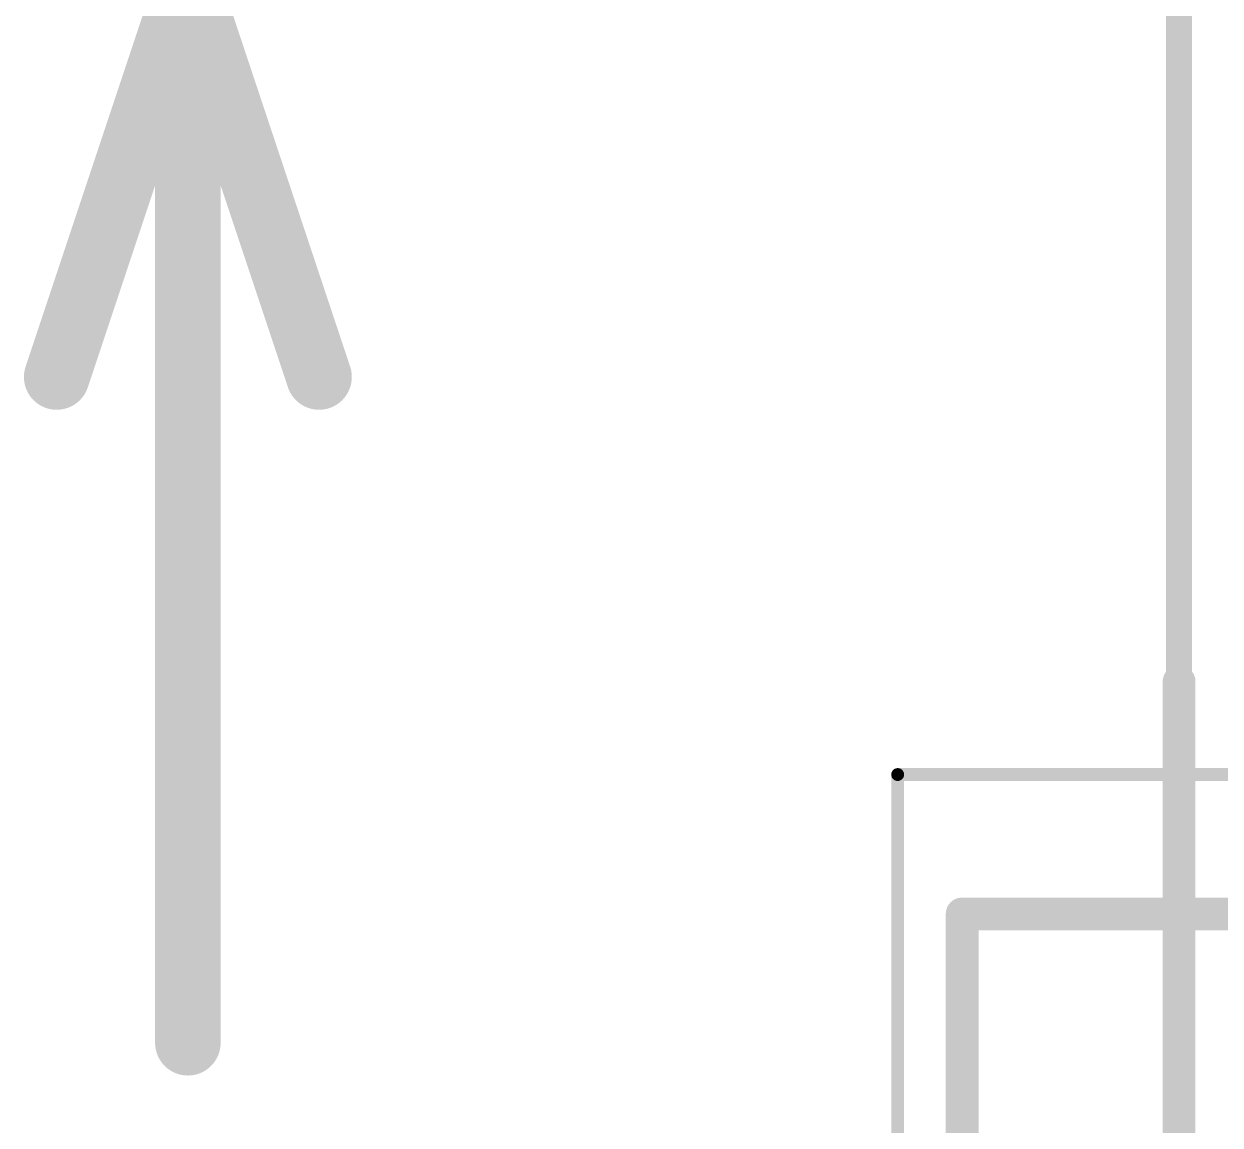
# Model space of a CAD drawing. Header units: inches. Extents: x 0.91 to 3.83, y 2.6 to 3.83.
# Drawn here: x 0.9081 to 1.0905, y 3.2394 to 3.4074 of the extents above; entities that cross this region are included whole.
import ezdxf

# ---------------------------------------------------------------- set-up
doc = ezdxf.new("R2010")
doc.units = ezdxf.units.IN
doc.header["$MEASUREMENT"] = 0
for name, color, linetype in [('Board', 56, 'Continuous'), ('Mechanical 13', 56, 'Continuous'), ('Mechanical 15', 56, 'Continuous')]:
    doc.layers.add(name, color=color, linetype=linetype)

# ---------------------------------------------------------------- blocks, each defined once
blk = doc.blocks.new('AMPHENOL_12401598E4_2A_360')
at = {"layer": 'Mechanical 13'}
for points in [[(-0.1811, -0.37756, 0.005, 0.005, 0), (-0.1811, 0.03386, 0.005, 0.005, 0)], [(0.21654, -0.34449, 0.005, 0.005, 0), (-0.21654, -0.34449, 0.005, 0.005, 0)], [(0.1811, -0.37756, 0.005, 0.005, 0), (-0.1811, -0.37756, 0.005, 0.005, 0)]]:
    blk.add_lwpolyline(points, format="xyseb", dxfattribs=at)
for points in [[(-0.21779, -0.34449, 0.0025, 0.0025, 1), (-0.21529, -0.34449, 0.0025, 0.0025, 1)], [(-0.18235, -0.37756, 0.0025, 0.0025, 1), (-0.17985, -0.37756, 0.0025, 0.0025, 1)], [(-0.18235, -0.37756, 0.0025, 0.0025, 1), (-0.17985, -0.37756, 0.0025, 0.0025, 1)]]:
    blk.add_lwpolyline(points, format="xyseb", close=True, dxfattribs=at)
at = {"layer": 'Mechanical 15'}
for points in [[(-0.20236, -0.3874, 0.00197, 0.00197, 0), (-0.20236, 0.04961, 0.00197, 0.00197, 0)], [(0.20236, -0.3874, 0.00197, 0.00197, 0), (-0.20236, -0.3874, 0.00197, 0.00197, 0)]]:
    blk.add_lwpolyline(points, format="xyseb", dxfattribs=at)
blk.add_lwpolyline([(-0.20285, -0.3874, 0.000984, 0.000984, 1), (-0.20187, -0.3874, 0.000984, 0.000984, 1)], format="xyseb", close=True, dxfattribs=at)
blk.add_lwpolyline([(-0.20285, -0.3874, 0.000984, 0.000984, 1), (-0.20187, -0.3874, 0.000984, 0.000984, 1)], format="xyseb", close=True, dxfattribs=at)

msp = doc.modelspace()

# ---------------------------------------------------------------- linework, layer by layer
at = {"layer": 'Board'}
for points in [[(0.91311, 3.35355, 0.01, 0.01, 0), (0.93311, 3.41355, 0.01, 0.01, 0)], [(0.93311, 3.41355, 0.01, 0.01, 0), (0.95311, 3.35355, 0.01, 0.01, 0)], [(0.93311, 3.252, 0.01, 0.01, 0), (0.93311, 3.41355, 0.01, 0.01, 0)], [(1.08425, 2.76055, 0.00394, 0.00394, 0), (1.08425, 3.41355, 0.00394, 0.00394, 0)]]:
    msp.add_lwpolyline(points, format="xyseb", dxfattribs=at)
for points in [[(0.91061, 3.35355, 0.005, 0.005, 1), (0.91561, 3.35355, 0.005, 0.005, 1)], [(0.95061, 3.35355, 0.005, 0.005, 1), (0.95561, 3.35355, 0.005, 0.005, 1)], [(0.93061, 3.252, 0.005, 0.005, 1), (0.93561, 3.252, 0.005, 0.005, 1)]]:
    msp.add_lwpolyline(points, format="xyseb", close=True, dxfattribs=at)

# ---------------------------------------------------------------- block references
at = {"rotation": 270}
msp.add_blockref('AMPHENOL_12401598E4_2A_360', (1.42874, 3.09055), dxfattribs=at)

doc.saveas('drawing.dxf')
